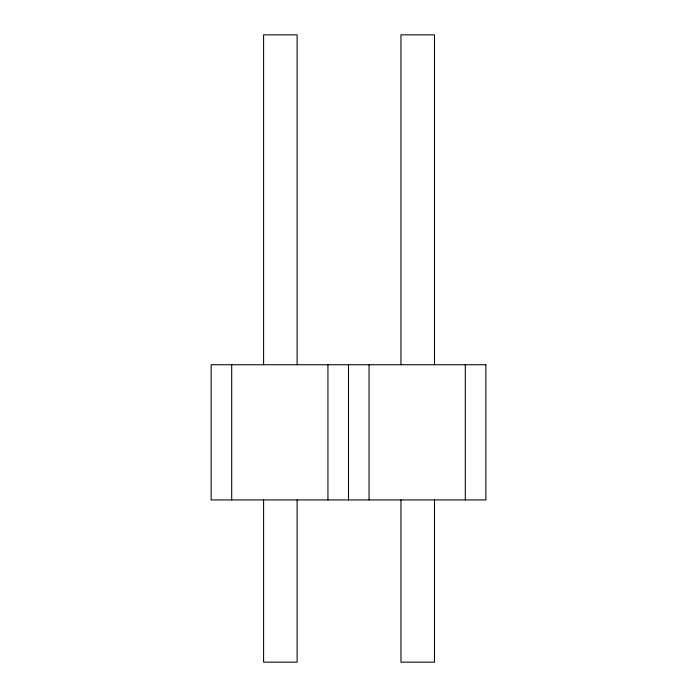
<?xml version="1.0" encoding="UTF-8"?>
<svg xmlns="http://www.w3.org/2000/svg" width="697" height="697" viewBox="0 0 697 697"><rect width="100%" height="100%" fill="white"/><g stroke="black" fill="none" stroke-linecap="round" stroke-linejoin="round"><path stroke-width="1.05" d="M465.308 364.731L465.308 499.932M434.484 364.731L434.484 34.85L400.958 34.85L400.958 364.731M434.484 499.932L434.484 662.15L400.958 662.15L400.958 499.932M369.053 364.731L369.053 499.932M348.5 364.731L348.5 499.932M327.947 364.731L327.947 499.932M297.122 364.731L297.122 34.85L263.597 34.85L263.597 364.731M297.122 499.932L297.122 662.15L263.597 662.15L263.597 499.932M231.692 364.731L231.692 499.932M485.861 364.731L211.139 364.731L211.139 499.932L485.861 499.932L485.861 364.731"/></g></svg>
